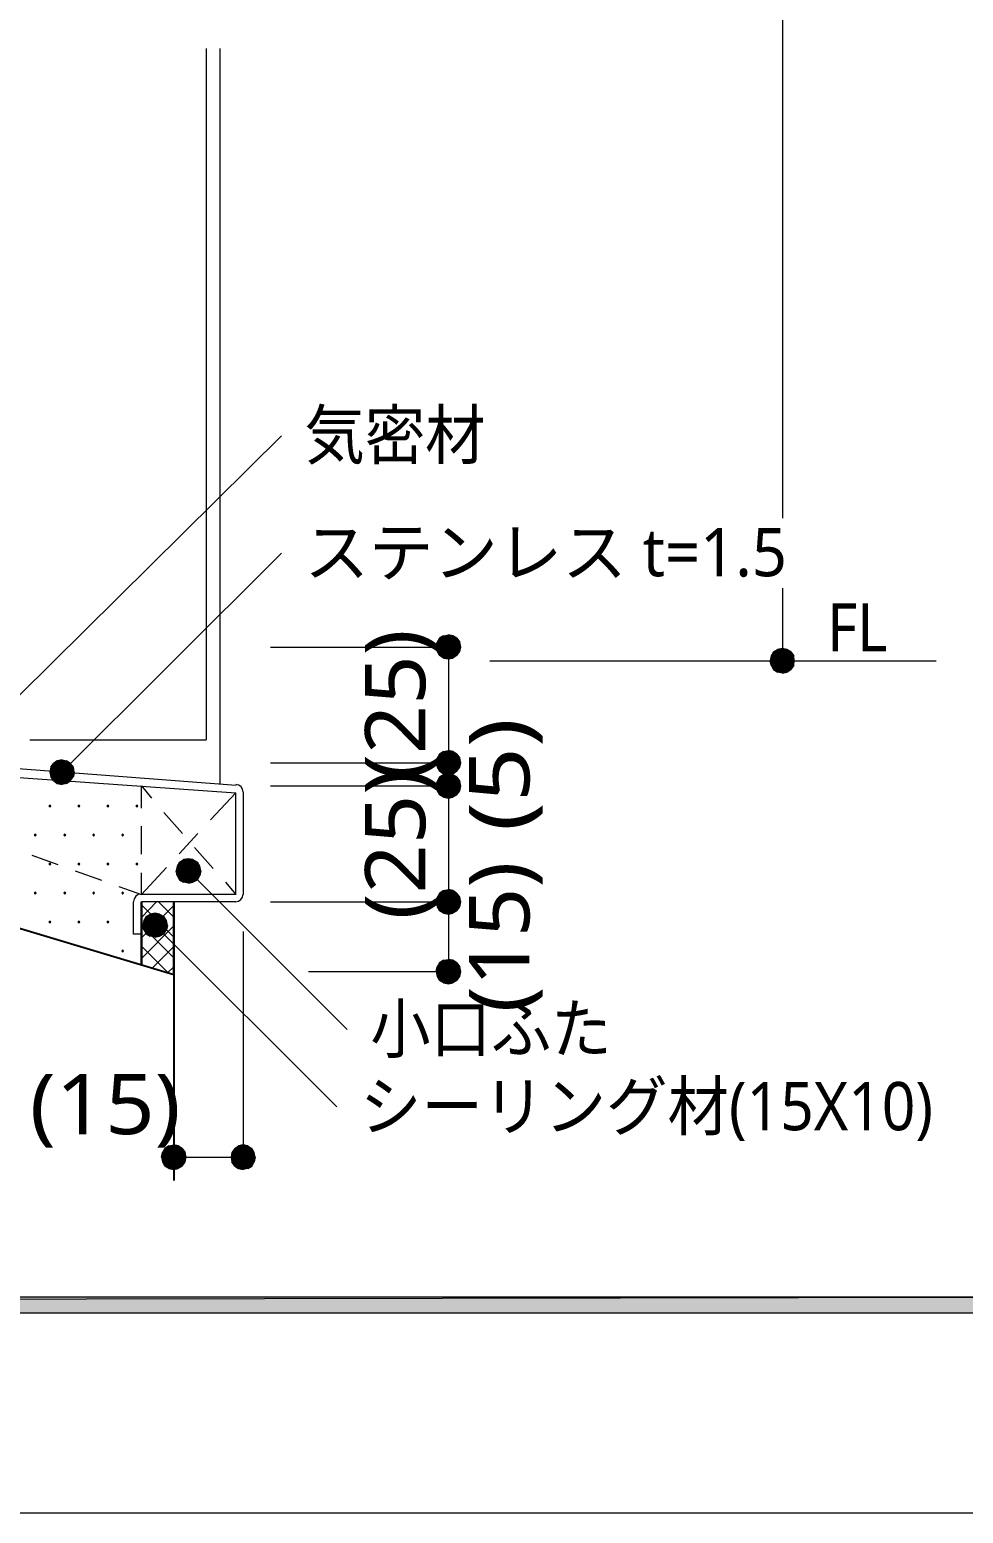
# Model space of a CAD drawing. Header units: millimetres. Extents: x 0 to 420, y 0 to 297.
# Drawn here: x 338 to 378.3, y 157 to 220.9 of the extents above; entities that cross this region are included whole.
import ezdxf
from ezdxf.enums import TextEntityAlignment as Align

# ---------------------------------------------------------------- set-up
doc = ezdxf.new("R2010")
doc.units = ezdxf.units.MM
doc.styles.add('kst32b', font='NotoSansJP-Variable.ttf')

msp = doc.modelspace()

# ---------------------------------------------------------------- hatches: boundary and pattern name
h = msp.add_hatch(color=7)
h.paths.add_polyline_path([(355.706, 194.712), (355.6, 194.543), (356.087, 194.331), (355.706, 194.712)])
h.paths.add_polyline_path([(355.6, 194.543), (356.087, 194.331), (355.558, 194.331), (355.6, 194.543)])
h.paths.add_polyline_path([(356.087, 194.331), (355.558, 194.331), (355.6, 194.141), (356.087, 194.331)])
h = msp.add_hatch(color=7)
h.paths.add_polyline_path([(356.277, 194.818), (356.087, 194.86), (356.087, 194.331), (356.277, 194.818)])
h.paths.add_polyline_path([(356.087, 194.86), (356.087, 194.331), (355.875, 194.818), (356.087, 194.86)])
h.paths.add_polyline_path([(356.087, 194.331), (355.875, 194.818), (355.706, 194.712), (356.087, 194.331)])
h = msp.add_hatch(color=7)
h.paths.add_polyline_path([(356.616, 194.331), (356.574, 194.543), (356.087, 194.331), (356.616, 194.331)])
h.paths.add_polyline_path([(356.574, 194.543), (356.087, 194.331), (356.447, 194.712), (356.574, 194.543)])
h.paths.add_polyline_path([(356.087, 194.331), (356.447, 194.712), (356.277, 194.818), (356.087, 194.331)])
h = msp.add_hatch(color=7)
h.paths.add_polyline_path([(355.6, 194.141), (355.706, 193.971), (356.087, 194.331), (355.6, 194.141)])
h.paths.add_polyline_path([(355.706, 193.971), (356.087, 194.331), (355.875, 193.844), (355.706, 193.971)])
h.paths.add_polyline_path([(356.087, 194.331), (355.875, 193.844), (356.087, 193.823), (356.087, 194.331)])
h = msp.add_hatch(color=7)
h.paths.add_polyline_path([(356.087, 193.823), (356.277, 193.844), (356.087, 194.331), (356.087, 193.823)])
h.paths.add_polyline_path([(356.277, 193.844), (356.087, 194.331), (356.447, 193.971), (356.277, 193.844)])
h.paths.add_polyline_path([(356.087, 194.331), (356.447, 193.971), (356.574, 194.141), (356.087, 194.331)])
for points in [[(356.574, 194.141), (356.616, 194.331), (356.087, 194.331), (356.574, 194.141)], [(370.671, 194.225), (370.48, 194.268), (370.48, 193.738), (370.671, 194.225)], [(339.937, 189.145), (339.81, 189.315), (339.45, 188.934), (339.937, 189.145)], [(356.574, 189.145), (356.616, 189.336), (356.087, 189.336), (356.574, 189.145)], [(356.574, 188.129), (356.616, 188.341), (356.087, 188.341), (356.574, 188.129)], [(338.921, 187.515), (338.9, 187.494), (338.878, 187.473), (338.9, 187.452), (338.921, 187.431), (338.942, 187.452), (338.963, 187.473), (338.942, 187.494), (338.921, 187.515)], [(340.17, 187.515), (340.148, 187.494), (340.127, 187.473), (340.148, 187.452), (340.17, 187.431), (340.191, 187.452), (340.212, 187.473), (340.191, 187.494), (340.17, 187.515)], [(341.418, 187.515), (341.397, 187.494), (341.376, 187.473), (341.397, 187.452), (341.418, 187.431), (341.439, 187.452), (341.461, 187.473), (341.439, 187.494), (341.418, 187.515)], [(342.667, 187.515), (342.646, 187.494), (342.625, 187.473), (342.646, 187.452), (342.667, 187.431), (342.688, 187.452), (342.71, 187.473), (342.688, 187.494), (342.667, 187.515)], [(338.286, 186.267), (338.264, 186.246), (338.243, 186.224), (338.264, 186.203), (338.286, 186.182), (338.307, 186.203), (338.328, 186.224), (338.307, 186.246), (338.286, 186.267)], [(339.556, 186.267), (339.535, 186.246), (339.513, 186.224), (339.535, 186.203), (339.556, 186.182), (339.577, 186.203), (339.598, 186.224), (339.577, 186.246), (339.556, 186.267)], [(340.804, 186.267), (340.783, 186.246), (340.762, 186.224), (340.783, 186.203), (340.804, 186.182), (340.826, 186.203), (340.847, 186.224), (340.826, 186.246), (340.804, 186.267)], [(342.053, 186.267), (342.032, 186.246), (342.011, 186.224), (342.032, 186.203), (342.053, 186.182), (342.075, 186.203), (342.096, 186.224), (342.075, 186.246), (342.053, 186.267)], [(338.921, 185.018), (338.9, 184.997), (338.878, 184.975), (338.9, 184.954), (338.921, 184.933), (338.942, 184.954), (338.963, 184.975), (338.942, 184.997), (338.921, 185.018)], [(340.17, 185.018), (340.148, 184.997), (340.127, 184.975), (340.148, 184.954), (340.17, 184.933), (340.191, 184.954), (340.212, 184.975), (340.191, 184.997), (340.17, 185.018)], [(341.418, 185.018), (341.397, 184.997), (341.376, 184.975), (341.397, 184.954), (341.418, 184.933), (341.439, 184.954), (341.461, 184.975), (341.439, 184.997), (341.418, 185.018)], [(342.667, 185.018), (342.646, 184.997), (342.625, 184.975), (342.646, 184.954), (342.667, 184.933), (342.688, 184.954), (342.71, 184.975), (342.688, 184.997), (342.667, 185.018)], [(345.08, 184.192), (345.271, 184.298), (344.89, 184.679), (345.08, 184.192)], [(338.286, 183.769), (338.264, 183.748), (338.243, 183.727), (338.264, 183.705), (338.286, 183.684), (338.307, 183.705), (338.328, 183.727), (338.307, 183.748), (338.286, 183.769)], [(339.556, 183.769), (339.535, 183.748), (339.513, 183.727), (339.535, 183.705), (339.556, 183.684), (339.577, 183.705), (339.598, 183.727), (339.577, 183.748), (339.556, 183.769)], [(340.804, 183.769), (340.783, 183.748), (340.762, 183.727), (340.783, 183.705), (340.804, 183.684), (340.826, 183.705), (340.847, 183.727), (340.826, 183.748), (340.804, 183.769)], [(342.053, 183.769), (342.032, 183.748), (342.011, 183.727), (342.032, 183.705), (342.053, 183.684), (342.075, 183.705), (342.096, 183.727), (342.075, 183.748), (342.053, 183.769)], [(356.574, 183.134), (356.616, 183.346), (356.087, 183.346), (356.574, 183.134)], [(338.921, 182.52), (338.9, 182.499), (338.878, 182.478), (338.9, 182.457), (338.921, 182.436), (338.942, 182.457), (338.963, 182.478), (338.942, 182.499), (338.921, 182.52)], [(340.17, 182.52), (340.148, 182.499), (340.127, 182.478), (340.148, 182.457), (340.17, 182.436), (340.191, 182.457), (340.212, 182.478), (340.191, 182.499), (340.17, 182.52)], [(341.418, 182.52), (341.397, 182.499), (341.376, 182.478), (341.397, 182.457), (341.418, 182.436), (341.439, 182.457), (341.461, 182.478), (341.439, 182.499), (341.418, 182.52)], [(343.641, 181.864), (343.831, 181.97), (343.45, 182.33), (343.641, 181.864)], [(342.053, 181.271), (342.032, 181.25), (342.011, 181.229), (342.032, 181.208), (342.053, 181.187), (342.075, 181.208), (342.096, 181.229), (342.075, 181.25), (342.053, 181.271)], [(356.574, 180.128), (356.616, 180.34), (356.087, 180.34), (356.574, 180.128)], [(344.741, 172.148), (344.784, 172.339), (344.255, 172.339), (344.741, 172.148)], [(346.752, 172.551), (346.731, 172.339), (347.239, 172.339), (346.752, 172.551)]]:
    msp.add_hatch(color=7).paths.add_polyline_path(points)
h = msp.add_hatch(color=7)
h.paths.add_polyline_path([(369.993, 193.95), (369.951, 193.738), (370.48, 193.738), (369.993, 193.95)])
h.paths.add_polyline_path([(369.951, 193.738), (370.48, 193.738), (369.993, 193.548), (369.951, 193.738)])
h.paths.add_polyline_path([(370.48, 193.738), (369.993, 193.548), (370.099, 193.357), (370.48, 193.738)])
h = msp.add_hatch(color=7)
h.paths.add_polyline_path([(370.48, 194.268), (370.268, 194.225), (370.48, 193.738), (370.48, 194.268)])
h.paths.add_polyline_path([(370.268, 194.225), (370.48, 193.738), (370.099, 194.12), (370.268, 194.225)])
h.paths.add_polyline_path([(370.48, 193.738), (370.099, 194.12), (369.993, 193.95), (370.48, 193.738)])
h = msp.add_hatch(color=7)
h.paths.add_polyline_path([(370.988, 193.738), (370.967, 193.95), (370.48, 193.738), (370.988, 193.738)])
h.paths.add_polyline_path([(370.967, 193.95), (370.48, 193.738), (370.84, 194.12), (370.967, 193.95)])
h.paths.add_polyline_path([(370.48, 193.738), (370.84, 194.12), (370.671, 194.225), (370.48, 193.738)])
h = msp.add_hatch(color=7)
h.paths.add_polyline_path([(370.099, 193.357), (370.268, 193.252), (370.48, 193.738), (370.099, 193.357)])
h.paths.add_polyline_path([(370.268, 193.252), (370.48, 193.738), (370.48, 193.209), (370.268, 193.252)])
h.paths.add_polyline_path([(370.48, 193.738), (370.48, 193.209), (370.671, 193.252), (370.48, 193.738)])
h = msp.add_hatch(color=7)
h.paths.add_polyline_path([(370.671, 193.252), (370.84, 193.357), (370.48, 193.738), (370.671, 193.252)])
h.paths.add_polyline_path([(370.84, 193.357), (370.48, 193.738), (370.967, 193.548), (370.84, 193.357)])
h.paths.add_polyline_path([(370.48, 193.738), (370.967, 193.548), (370.988, 193.738), (370.48, 193.738)])
h = msp.add_hatch(color=7)
h.paths.add_polyline_path([(339.238, 189.421), (339.069, 189.315), (339.45, 188.934), (339.238, 189.421)])
h.paths.add_polyline_path([(339.069, 189.315), (339.45, 188.934), (338.963, 189.145), (339.069, 189.315)])
h.paths.add_polyline_path([(339.45, 188.934), (338.963, 189.145), (338.921, 188.934), (339.45, 188.934)])
h = msp.add_hatch(color=7)
h.paths.add_polyline_path([(339.81, 189.315), (339.64, 189.421), (339.45, 188.934), (339.81, 189.315)])
h.paths.add_polyline_path([(339.64, 189.421), (339.45, 188.934), (339.45, 189.463), (339.64, 189.421)])
h.paths.add_polyline_path([(339.45, 188.934), (339.45, 189.463), (339.238, 189.421), (339.45, 188.934)])
h = msp.add_hatch(color=7)
h.paths.add_polyline_path([(355.706, 189.717), (355.6, 189.547), (356.087, 189.336), (355.706, 189.717)])
h.paths.add_polyline_path([(355.6, 189.547), (356.087, 189.336), (355.558, 189.336), (355.6, 189.547)])
h.paths.add_polyline_path([(356.087, 189.336), (355.558, 189.336), (355.6, 189.145), (356.087, 189.336)])
h = msp.add_hatch(color=7)
h.paths.add_polyline_path([(355.6, 189.145), (355.706, 188.976), (356.087, 189.336), (355.6, 189.145)])
h.paths.add_polyline_path([(355.706, 188.976), (356.087, 189.336), (355.875, 188.849), (355.706, 188.976)])
h.paths.add_polyline_path([(356.087, 189.336), (355.875, 188.849), (356.087, 188.807), (356.087, 189.336)])
h = msp.add_hatch(color=7)
h.paths.add_polyline_path([(356.277, 189.823), (356.087, 189.865), (356.087, 189.336), (356.277, 189.823)])
h.paths.add_polyline_path([(356.087, 189.865), (356.087, 189.336), (355.875, 189.823), (356.087, 189.865)])
h.paths.add_polyline_path([(356.087, 189.336), (355.875, 189.823), (355.706, 189.717), (356.087, 189.336)])
h = msp.add_hatch(color=7)
h.paths.add_polyline_path([(356.616, 189.336), (356.574, 189.547), (356.087, 189.336), (356.616, 189.336)])
h.paths.add_polyline_path([(356.574, 189.547), (356.087, 189.336), (356.447, 189.717), (356.574, 189.547)])
h.paths.add_polyline_path([(356.087, 189.336), (356.447, 189.717), (356.277, 189.823), (356.087, 189.336)])
h = msp.add_hatch(color=7)
h.paths.add_polyline_path([(356.087, 188.807), (356.277, 188.849), (356.087, 189.336), (356.087, 188.807)])
h.paths.add_polyline_path([(356.277, 188.849), (356.087, 189.336), (356.447, 188.976), (356.277, 188.849)])
h.paths.add_polyline_path([(356.087, 189.336), (356.447, 188.976), (356.574, 189.145), (356.087, 189.336)])
h = msp.add_hatch(color=7)
h.paths.add_polyline_path([(338.921, 188.934), (338.963, 188.743), (339.45, 188.934), (338.921, 188.934)])
h.paths.add_polyline_path([(338.963, 188.743), (339.45, 188.934), (339.069, 188.574), (338.963, 188.743)])
h.paths.add_polyline_path([(339.45, 188.934), (339.069, 188.574), (339.238, 188.447), (339.45, 188.934)])
h = msp.add_hatch(color=7)
h.paths.add_polyline_path([(339.238, 188.447), (339.45, 188.404), (339.45, 188.934), (339.238, 188.447)])
h.paths.add_polyline_path([(339.45, 188.404), (339.45, 188.934), (339.64, 188.447), (339.45, 188.404)])
h.paths.add_polyline_path([(339.45, 188.934), (339.64, 188.447), (339.81, 188.574), (339.45, 188.934)])
h = msp.add_hatch(color=7)
h.paths.add_polyline_path([(339.81, 188.574), (339.937, 188.743), (339.45, 188.934), (339.81, 188.574)])
h.paths.add_polyline_path([(339.937, 188.743), (339.45, 188.934), (339.958, 188.934), (339.937, 188.743)])
h.paths.add_polyline_path([(339.45, 188.934), (339.958, 188.934), (339.937, 189.145), (339.45, 188.934)])
h = msp.add_hatch(color=7)
h.paths.add_polyline_path([(355.706, 188.722), (355.6, 188.531), (356.087, 188.341), (355.706, 188.722)])
h.paths.add_polyline_path([(355.6, 188.531), (356.087, 188.341), (355.558, 188.341), (355.6, 188.531)])
h.paths.add_polyline_path([(356.087, 188.341), (355.558, 188.341), (355.6, 188.129), (356.087, 188.341)])
h = msp.add_hatch(color=7)
h.paths.add_polyline_path([(356.277, 188.828), (356.087, 188.87), (356.087, 188.341), (356.277, 188.828)])
h.paths.add_polyline_path([(356.087, 188.87), (356.087, 188.341), (355.875, 188.828), (356.087, 188.87)])
h.paths.add_polyline_path([(356.087, 188.341), (355.875, 188.828), (355.706, 188.722), (356.087, 188.341)])
h = msp.add_hatch(color=7)
h.paths.add_polyline_path([(356.616, 188.341), (356.574, 188.531), (356.087, 188.341), (356.616, 188.341)])
h.paths.add_polyline_path([(356.574, 188.531), (356.087, 188.341), (356.447, 188.722), (356.574, 188.531)])
h.paths.add_polyline_path([(356.087, 188.341), (356.447, 188.722), (356.277, 188.828), (356.087, 188.341)])
h = msp.add_hatch(color=7)
h.paths.add_polyline_path([(355.6, 188.129), (355.706, 187.96), (356.087, 188.341), (355.6, 188.129)])
h.paths.add_polyline_path([(355.706, 187.96), (356.087, 188.341), (355.875, 187.854), (355.706, 187.96)])
h.paths.add_polyline_path([(356.087, 188.341), (355.875, 187.854), (356.087, 187.812), (356.087, 188.341)])
h = msp.add_hatch(color=7)
h.paths.add_polyline_path([(356.087, 187.812), (356.277, 187.854), (356.087, 188.341), (356.087, 187.812)])
h.paths.add_polyline_path([(356.277, 187.854), (356.087, 188.341), (356.447, 187.96), (356.277, 187.854)])
h.paths.add_polyline_path([(356.087, 188.341), (356.447, 187.96), (356.574, 188.129), (356.087, 188.341)])
h = msp.add_hatch(color=7)
h.paths.add_polyline_path([(344.403, 184.891), (344.361, 184.679), (344.89, 184.679), (344.403, 184.891)])
h.paths.add_polyline_path([(344.361, 184.679), (344.89, 184.679), (344.403, 184.489), (344.361, 184.679)])
h.paths.add_polyline_path([(344.89, 184.679), (344.403, 184.489), (344.509, 184.298), (344.89, 184.679)])
h = msp.add_hatch(color=7)
h.paths.add_polyline_path([(344.89, 185.208), (344.678, 185.166), (344.89, 184.679), (344.89, 185.208)])
h.paths.add_polyline_path([(344.678, 185.166), (344.89, 184.679), (344.509, 185.06), (344.678, 185.166)])
h.paths.add_polyline_path([(344.89, 184.679), (344.509, 185.06), (344.403, 184.891), (344.89, 184.679)])
h = msp.add_hatch(color=7)
h.paths.add_polyline_path([(345.377, 184.891), (345.271, 185.06), (344.89, 184.679), (345.377, 184.891)])
h.paths.add_polyline_path([(345.271, 185.06), (344.89, 184.679), (345.08, 185.166), (345.271, 185.06)])
h.paths.add_polyline_path([(344.89, 184.679), (345.08, 185.166), (344.89, 185.208), (344.89, 184.679)])
h = msp.add_hatch(color=7)
h.paths.add_polyline_path([(345.271, 184.298), (345.377, 184.489), (344.89, 184.679), (345.271, 184.298)])
h.paths.add_polyline_path([(345.377, 184.489), (344.89, 184.679), (345.419, 184.679), (345.377, 184.489)])
h.paths.add_polyline_path([(344.89, 184.679), (345.419, 184.679), (345.377, 184.891), (344.89, 184.679)])
h = msp.add_hatch(color=7)
h.paths.add_polyline_path([(344.509, 184.298), (344.678, 184.192), (344.89, 184.679), (344.509, 184.298)])
h.paths.add_polyline_path([(344.678, 184.192), (344.89, 184.679), (344.89, 184.15), (344.678, 184.192)])
h.paths.add_polyline_path([(344.89, 184.679), (344.89, 184.15), (345.08, 184.192), (344.89, 184.679)])
h = msp.add_hatch(color=7)
h.paths.add_polyline_path([(355.706, 183.705), (355.6, 183.536), (356.087, 183.346), (355.706, 183.705)])
h.paths.add_polyline_path([(355.6, 183.536), (356.087, 183.346), (355.558, 183.346), (355.6, 183.536)])
h.paths.add_polyline_path([(356.087, 183.346), (355.558, 183.346), (355.6, 183.134), (356.087, 183.346)])
h = msp.add_hatch(color=7)
h.paths.add_polyline_path([(356.277, 183.832), (356.087, 183.875), (356.087, 183.346), (356.277, 183.832)])
h.paths.add_polyline_path([(356.087, 183.875), (356.087, 183.346), (355.875, 183.832), (356.087, 183.875)])
h.paths.add_polyline_path([(356.087, 183.346), (355.875, 183.832), (355.706, 183.705), (356.087, 183.346)])
h = msp.add_hatch(color=7)
h.paths.add_polyline_path([(356.616, 183.346), (356.574, 183.536), (356.087, 183.346), (356.616, 183.346)])
h.paths.add_polyline_path([(356.574, 183.536), (356.087, 183.346), (356.447, 183.705), (356.574, 183.536)])
h.paths.add_polyline_path([(356.087, 183.346), (356.447, 183.705), (356.277, 183.832), (356.087, 183.346)])
h = msp.add_hatch(color=7)
h.paths.add_polyline_path([(355.6, 183.134), (355.706, 182.965), (356.087, 183.346), (355.6, 183.134)])
h.paths.add_polyline_path([(355.706, 182.965), (356.087, 183.346), (355.875, 182.859), (355.706, 182.965)])
h.paths.add_polyline_path([(356.087, 183.346), (355.875, 182.859), (356.087, 182.816), (356.087, 183.346)])
h = msp.add_hatch(color=7)
h.paths.add_polyline_path([(356.087, 182.816), (356.277, 182.859), (356.087, 183.346), (356.087, 182.816)])
h.paths.add_polyline_path([(356.277, 182.859), (356.087, 183.346), (356.447, 182.965), (356.277, 182.859)])
h.paths.add_polyline_path([(356.087, 183.346), (356.447, 182.965), (356.574, 183.134), (356.087, 183.346)])
h = msp.add_hatch(color=7)
h.paths.add_polyline_path([(342.963, 182.541), (342.921, 182.33), (343.45, 182.33), (342.963, 182.541)])
h.paths.add_polyline_path([(342.921, 182.33), (343.45, 182.33), (342.963, 182.139), (342.921, 182.33)])
h.paths.add_polyline_path([(343.45, 182.33), (342.963, 182.139), (343.069, 181.97), (343.45, 182.33)])
h = msp.add_hatch(color=7)
h.paths.add_polyline_path([(343.45, 182.859), (343.239, 182.816), (343.45, 182.33), (343.45, 182.859)])
h.paths.add_polyline_path([(343.239, 182.816), (343.45, 182.33), (343.069, 182.711), (343.239, 182.816)])
h.paths.add_polyline_path([(343.45, 182.33), (343.069, 182.711), (342.963, 182.541), (343.45, 182.33)])
h = msp.add_hatch(color=7)
h.paths.add_polyline_path([(343.069, 181.97), (343.239, 181.864), (343.45, 182.33), (343.069, 181.97)])
h.paths.add_polyline_path([(343.239, 181.864), (343.45, 182.33), (343.45, 181.822), (343.239, 181.864)])
h.paths.add_polyline_path([(343.45, 182.33), (343.45, 181.822), (343.641, 181.864), (343.45, 182.33)])
h = msp.add_hatch(color=7)
h.paths.add_polyline_path([(343.937, 182.541), (343.831, 182.711), (343.45, 182.33), (343.937, 182.541)])
h.paths.add_polyline_path([(343.831, 182.711), (343.45, 182.33), (343.641, 182.816), (343.831, 182.711)])
h.paths.add_polyline_path([(343.45, 182.33), (343.641, 182.816), (343.45, 182.859), (343.45, 182.33)])
h = msp.add_hatch(color=7)
h.paths.add_polyline_path([(343.831, 181.97), (343.937, 182.139), (343.45, 182.33), (343.831, 181.97)])
h.paths.add_polyline_path([(343.937, 182.139), (343.45, 182.33), (343.979, 182.33), (343.937, 182.139)])
h.paths.add_polyline_path([(343.45, 182.33), (343.979, 182.33), (343.937, 182.541), (343.45, 182.33)])
h = msp.add_hatch(color=7)
h.paths.add_polyline_path([(355.706, 180.721), (355.6, 180.552), (356.087, 180.34), (355.706, 180.721)])
h.paths.add_polyline_path([(355.6, 180.552), (356.087, 180.34), (355.558, 180.34), (355.6, 180.552)])
h.paths.add_polyline_path([(356.087, 180.34), (355.558, 180.34), (355.6, 180.128), (356.087, 180.34)])
h = msp.add_hatch(color=7)
h.paths.add_polyline_path([(355.6, 180.128), (355.706, 179.959), (356.087, 180.34), (355.6, 180.128)])
h.paths.add_polyline_path([(355.706, 179.959), (356.087, 180.34), (355.875, 179.853), (355.706, 179.959)])
h.paths.add_polyline_path([(356.087, 180.34), (355.875, 179.853), (356.087, 179.811), (356.087, 180.34)])
h = msp.add_hatch(color=7)
h.paths.add_polyline_path([(356.277, 180.827), (356.087, 180.869), (356.087, 180.34), (356.277, 180.827)])
h.paths.add_polyline_path([(356.087, 180.869), (356.087, 180.34), (355.875, 180.827), (356.087, 180.869)])
h.paths.add_polyline_path([(356.087, 180.34), (355.875, 180.827), (355.706, 180.721), (356.087, 180.34)])
h = msp.add_hatch(color=7)
h.paths.add_polyline_path([(356.616, 180.34), (356.574, 180.552), (356.087, 180.34), (356.616, 180.34)])
h.paths.add_polyline_path([(356.574, 180.552), (356.087, 180.34), (356.447, 180.721), (356.574, 180.552)])
h.paths.add_polyline_path([(356.087, 180.34), (356.447, 180.721), (356.277, 180.827), (356.087, 180.34)])
h = msp.add_hatch(color=7)
h.paths.add_polyline_path([(356.087, 179.811), (356.277, 179.853), (356.087, 180.34), (356.087, 179.811)])
h.paths.add_polyline_path([(356.277, 179.853), (356.087, 180.34), (356.447, 179.959), (356.277, 179.853)])
h.paths.add_polyline_path([(356.087, 180.34), (356.447, 179.959), (356.574, 180.128), (356.087, 180.34)])
h = msp.add_hatch(color=7)
h.paths.add_polyline_path([(343.874, 172.72), (343.768, 172.551), (344.255, 172.339), (343.874, 172.72)])
h.paths.add_polyline_path([(343.768, 172.551), (344.255, 172.339), (343.726, 172.339), (343.768, 172.551)])
h.paths.add_polyline_path([(344.255, 172.339), (343.726, 172.339), (343.768, 172.148), (344.255, 172.339)])
h = msp.add_hatch(color=7)
h.paths.add_polyline_path([(344.445, 172.826), (344.255, 172.868), (344.255, 172.339), (344.445, 172.826)])
h.paths.add_polyline_path([(344.255, 172.868), (344.255, 172.339), (344.043, 172.826), (344.255, 172.868)])
h.paths.add_polyline_path([(344.255, 172.339), (344.043, 172.826), (343.874, 172.72), (344.255, 172.339)])
h = msp.add_hatch(color=7)
h.paths.add_polyline_path([(344.784, 172.339), (344.741, 172.551), (344.255, 172.339), (344.784, 172.339)])
h.paths.add_polyline_path([(344.741, 172.551), (344.255, 172.339), (344.614, 172.72), (344.741, 172.551)])
h.paths.add_polyline_path([(344.255, 172.339), (344.614, 172.72), (344.445, 172.826), (344.255, 172.339)])
h = msp.add_hatch(color=7)
h.paths.add_polyline_path([(347.239, 172.868), (347.049, 172.826), (347.239, 172.339), (347.239, 172.868)])
h.paths.add_polyline_path([(347.049, 172.826), (347.239, 172.339), (346.879, 172.72), (347.049, 172.826)])
h.paths.add_polyline_path([(347.239, 172.339), (346.879, 172.72), (346.752, 172.551), (347.239, 172.339)])
h = msp.add_hatch(color=7)
h.paths.add_polyline_path([(347.726, 172.551), (347.62, 172.72), (347.239, 172.339), (347.726, 172.551)])
h.paths.add_polyline_path([(347.62, 172.72), (347.239, 172.339), (347.451, 172.826), (347.62, 172.72)])
h.paths.add_polyline_path([(347.239, 172.339), (347.451, 172.826), (347.239, 172.868), (347.239, 172.339)])
h = msp.add_hatch(color=7)
h.paths.add_polyline_path([(343.768, 172.148), (343.874, 171.958), (344.255, 172.339), (343.768, 172.148)])
h.paths.add_polyline_path([(343.874, 171.958), (344.255, 172.339), (344.043, 171.852), (343.874, 171.958)])
h.paths.add_polyline_path([(344.255, 172.339), (344.043, 171.852), (344.255, 171.81), (344.255, 172.339)])
h = msp.add_hatch(color=7)
h.paths.add_polyline_path([(344.255, 171.81), (344.445, 171.852), (344.255, 172.339), (344.255, 171.81)])
h.paths.add_polyline_path([(344.445, 171.852), (344.255, 172.339), (344.614, 171.958), (344.445, 171.852)])
h.paths.add_polyline_path([(344.255, 172.339), (344.614, 171.958), (344.741, 172.148), (344.255, 172.339)])
h = msp.add_hatch(color=7)
h.paths.add_polyline_path([(346.731, 172.339), (346.752, 172.148), (347.239, 172.339), (346.731, 172.339)])
h.paths.add_polyline_path([(346.752, 172.148), (347.239, 172.339), (346.879, 171.958), (346.752, 172.148)])
h.paths.add_polyline_path([(347.239, 172.339), (346.879, 171.958), (347.049, 171.852), (347.239, 172.339)])
h = msp.add_hatch(color=7)
h.paths.add_polyline_path([(347.049, 171.852), (347.239, 171.81), (347.239, 172.339), (347.049, 171.852)])
h.paths.add_polyline_path([(347.239, 171.81), (347.239, 172.339), (347.451, 171.852), (347.239, 171.81)])
h.paths.add_polyline_path([(347.239, 172.339), (347.451, 171.852), (347.62, 171.958), (347.239, 172.339)])
h = msp.add_hatch(color=7)
h.paths.add_polyline_path([(347.62, 171.958), (347.726, 172.148), (347.239, 172.339), (347.62, 171.958)])
h.paths.add_polyline_path([(347.726, 172.148), (347.239, 172.339), (347.768, 172.339), (347.726, 172.148)])
h.paths.add_polyline_path([(347.239, 172.339), (347.768, 172.339), (347.726, 172.551), (347.239, 172.339)])
h = msp.add_hatch(color=7)
h.paths.add_polyline_path([(394.166, 165.629), (394.166, 166.328), (26.183, 165.629), (394.166, 165.629)])
h.paths.add_polyline_path([(394.166, 166.328), (26.183, 165.629), (26.183, 166.328), (394.166, 166.328)])

# ---------------------------------------------------------------- linework, layer by layer
at = {"lineweight": 13}
for points in [[(370.48, 247.946), (370.48, 199.877)], [(345.652, 220.133), (345.652, 190.331)], [(346.244, 220.133), (346.244, 188.426)], [(336.19, 190.86), (348.89, 203.433)], [(339.407, 188.912), (348.89, 198.374)], [(370.48, 196.871), (370.48, 193.738)], [(348.425, 194.331), (356.087, 194.331)], [(356.087, 194.331), (356.087, 189.336), (356.087, 188.341), (356.087, 183.346), (356.087, 180.34)], [(357.865, 193.738), (377.105, 193.738)], [(338.053, 190.331), (341.651, 190.331)], [(341.651, 190.331), (345.652, 190.331)], [(334.349, 189.336), (346.943, 188.383)], [(348.425, 189.336), (356.087, 189.336)], [(334.306, 188.934), (346.922, 188.045)], [(342.858, 188.341), (343.302, 187.812)], [(342.858, 187.388), (342.858, 188.341)], [(345.842, 186.88), (346.922, 188.045)], [(346.922, 183.663), (346.922, 188.045)], [(347.239, 188.076), (347.216, 188.198), (347.152, 188.3), (347.055, 188.371), (346.936, 188.404)], [(347.239, 188.066), (347.239, 183.663)], [(348.425, 188.341), (356.087, 188.341)], [(343.831, 187.198), (344.636, 186.288)], [(342.858, 185.399), (342.858, 186.605)], [(344.487, 185.42), (345.292, 186.288)], [(345.144, 185.695), (345.948, 184.785)], [(338.137, 185.356), (339.259, 184.954)], [(342.858, 183.663), (343.937, 184.827)], [(340, 184.679), (341.143, 184.277)], [(342.858, 183.663), (342.858, 184.595)], [(344.89, 184.679), (351.727, 177.842)], [(346.477, 184.192), (346.922, 183.663)], [(341.884, 184.002), (342.858, 183.663)], [(342.847, 183.684), (342.719, 183.659), (342.615, 183.588), (342.545, 183.484), (342.519, 183.356)], [(346.922, 183.663), (342.858, 183.663)], [(346.911, 183.346), (347.039, 183.371), (347.143, 183.442), (347.213, 183.546), (347.239, 183.674)], [(342.858, 181.949), (342.519, 181.949), (342.519, 183.346)], [(342.858, 182.668), (343.514, 183.346)], [(346.922, 183.346), (342.858, 183.346)], [(344.255, 181.822), (342.858, 183.219)], [(342.858, 181.8), (344.255, 183.197)], [(344.255, 182.689), (343.598, 183.346)], [(348.425, 183.346), (356.087, 183.346)], [(344.255, 180.933), (342.858, 182.33)], [(342.858, 180.912), (344.255, 182.308)], [(343.45, 182.33), (351.282, 174.519)], [(347.239, 182.076), (347.239, 172.339)], [(344.255, 180.552), (344.001, 180.298), (342.858, 181.441)], [(343.323, 180.488), (344.255, 181.42)], [(350.054, 180.34), (356.087, 180.34)], [(344.255, 172.339), (347.239, 172.339)], [(394.166, 156.993), (26.183, 156.993)]]:
    msp.add_lwpolyline(points, dxfattribs=at)
at = {"lineweight": 0}
for points in [[(355.6, 194.543), (356.087, 194.331), (355.558, 194.331)], [(355.706, 194.712), (355.6, 194.543), (356.087, 194.331)], [(356.087, 194.331), (355.875, 194.818), (355.706, 194.712)], [(356.087, 194.86), (356.087, 194.331), (355.875, 194.818)], [(356.277, 194.818), (356.087, 194.86), (356.087, 194.331)], [(356.087, 194.331), (356.447, 194.712), (356.277, 194.818)], [(356.574, 194.543), (356.087, 194.331), (356.447, 194.712)], [(356.616, 194.331), (356.574, 194.543), (356.087, 194.331)], [(356.087, 194.331), (355.558, 194.331), (355.6, 194.141)], [(355.6, 194.141), (355.706, 193.971), (356.087, 194.331)], [(355.706, 193.971), (356.087, 194.331), (355.875, 193.844)], [(356.087, 194.331), (355.875, 193.844), (356.087, 193.823)], [(356.087, 193.823), (356.277, 193.844), (356.087, 194.331)], [(356.277, 193.844), (356.087, 194.331), (356.447, 193.971)], [(356.087, 194.331), (356.447, 193.971), (356.574, 194.141)], [(356.574, 194.141), (356.616, 194.331), (356.087, 194.331)], [(369.993, 193.95), (369.951, 193.738), (370.48, 193.738)], [(370.48, 193.738), (370.099, 194.12), (369.993, 193.95)], [(370.268, 194.225), (370.48, 193.738), (370.099, 194.12)], [(370.48, 194.268), (370.268, 194.225), (370.48, 193.738)], [(370.671, 194.225), (370.48, 194.268), (370.48, 193.738)], [(370.48, 193.738), (370.84, 194.12), (370.671, 194.225)], [(370.967, 193.95), (370.48, 193.738), (370.84, 194.12)], [(370.988, 193.738), (370.967, 193.95), (370.48, 193.738)], [(369.951, 193.738), (370.48, 193.738), (369.993, 193.548)], [(370.48, 193.738), (369.993, 193.548), (370.099, 193.357)], [(370.099, 193.357), (370.268, 193.252), (370.48, 193.738)], [(370.268, 193.252), (370.48, 193.738), (370.48, 193.209)], [(370.48, 193.738), (370.48, 193.209), (370.671, 193.252)], [(370.671, 193.252), (370.84, 193.357), (370.48, 193.738)], [(370.84, 193.357), (370.48, 193.738), (370.967, 193.548)], [(370.48, 193.738), (370.967, 193.548), (370.988, 193.738)], [(339.069, 189.315), (339.45, 188.934), (338.963, 189.145)], [(339.238, 189.421), (339.069, 189.315), (339.45, 188.934)], [(339.45, 188.934), (339.45, 189.463), (339.238, 189.421)], [(339.64, 189.421), (339.45, 188.934), (339.45, 189.463)], [(339.81, 189.315), (339.64, 189.421), (339.45, 188.934)], [(339.937, 189.145), (339.81, 189.315), (339.45, 188.934)], [(355.6, 189.547), (356.087, 189.336), (355.558, 189.336)], [(356.087, 189.336), (355.558, 189.336), (355.6, 189.145)], [(355.706, 189.717), (355.6, 189.547), (356.087, 189.336)], [(355.6, 189.145), (355.706, 188.976), (356.087, 189.336)], [(356.087, 189.336), (355.875, 189.823), (355.706, 189.717)], [(355.706, 188.976), (356.087, 189.336), (355.875, 188.849)], [(356.087, 189.865), (356.087, 189.336), (355.875, 189.823)], [(356.087, 189.336), (355.875, 188.849), (356.087, 188.807)], [(356.277, 189.823), (356.087, 189.865), (356.087, 189.336)], [(356.087, 189.336), (356.447, 189.717), (356.277, 189.823)], [(356.574, 189.547), (356.087, 189.336), (356.447, 189.717)], [(356.616, 189.336), (356.574, 189.547), (356.087, 189.336)], [(356.087, 188.807), (356.277, 188.849), (356.087, 189.336)], [(356.277, 188.849), (356.087, 189.336), (356.447, 188.976)], [(356.087, 189.336), (356.447, 188.976), (356.574, 189.145)], [(356.574, 189.145), (356.616, 189.336), (356.087, 189.336)], [(339.45, 188.934), (338.963, 189.145), (338.921, 188.934)], [(338.921, 188.934), (338.963, 188.743), (339.45, 188.934)], [(338.963, 188.743), (339.45, 188.934), (339.069, 188.574)], [(339.45, 188.934), (339.069, 188.574), (339.238, 188.447)], [(339.238, 188.447), (339.45, 188.404), (339.45, 188.934)], [(339.45, 188.934), (339.958, 188.934), (339.937, 189.145)], [(339.45, 188.404), (339.45, 188.934), (339.64, 188.447)], [(339.45, 188.934), (339.64, 188.447), (339.81, 188.574)], [(339.81, 188.574), (339.937, 188.743), (339.45, 188.934)], [(339.937, 188.743), (339.45, 188.934), (339.958, 188.934)], [(355.706, 188.722), (355.6, 188.531), (356.087, 188.341)], [(356.087, 188.341), (355.875, 188.828), (355.706, 188.722)], [(356.087, 188.87), (356.087, 188.341), (355.875, 188.828)], [(356.277, 188.828), (356.087, 188.87), (356.087, 188.341)], [(356.087, 188.341), (356.447, 188.722), (356.277, 188.828)], [(356.574, 188.531), (356.087, 188.341), (356.447, 188.722)], [(355.6, 188.531), (356.087, 188.341), (355.558, 188.341)], [(356.087, 188.341), (355.558, 188.341), (355.6, 188.129)], [(355.6, 188.129), (355.706, 187.96), (356.087, 188.341)], [(355.706, 187.96), (356.087, 188.341), (355.875, 187.854)], [(356.087, 188.341), (355.875, 187.854), (356.087, 187.812)], [(356.616, 188.341), (356.574, 188.531), (356.087, 188.341)], [(356.087, 187.812), (356.277, 187.854), (356.087, 188.341)], [(356.277, 187.854), (356.087, 188.341), (356.447, 187.96)], [(356.087, 188.341), (356.447, 187.96), (356.574, 188.129)], [(356.574, 188.129), (356.616, 188.341), (356.087, 188.341)], [(338.921, 187.515), (338.9, 187.494), (338.878, 187.473), (338.9, 187.452), (338.921, 187.431), (338.942, 187.452), (338.963, 187.473), (338.942, 187.494)], [(340.17, 187.515), (340.148, 187.494), (340.127, 187.473), (340.148, 187.452), (340.17, 187.431), (340.191, 187.452), (340.212, 187.473), (340.191, 187.494)], [(341.418, 187.515), (341.397, 187.494), (341.376, 187.473), (341.397, 187.452), (341.418, 187.431), (341.439, 187.452), (341.461, 187.473), (341.439, 187.494)], [(342.667, 187.515), (342.646, 187.494), (342.625, 187.473), (342.646, 187.452), (342.667, 187.431), (342.688, 187.452), (342.71, 187.473), (342.688, 187.494)], [(338.286, 186.267), (338.264, 186.246), (338.243, 186.224), (338.264, 186.203), (338.286, 186.182), (338.307, 186.203), (338.328, 186.224), (338.307, 186.246)], [(339.556, 186.267), (339.535, 186.246), (339.513, 186.224), (339.535, 186.203), (339.556, 186.182), (339.577, 186.203), (339.598, 186.224), (339.577, 186.246)], [(340.804, 186.267), (340.783, 186.246), (340.762, 186.224), (340.783, 186.203), (340.804, 186.182), (340.826, 186.203), (340.847, 186.224), (340.826, 186.246)], [(342.053, 186.267), (342.032, 186.246), (342.011, 186.224), (342.032, 186.203), (342.053, 186.182), (342.075, 186.203), (342.096, 186.224), (342.075, 186.246)], [(338.921, 185.018), (338.9, 184.997), (338.878, 184.975), (338.9, 184.954), (338.921, 184.933), (338.942, 184.954), (338.963, 184.975), (338.942, 184.997)], [(340.17, 185.018), (340.148, 184.997), (340.127, 184.975), (340.148, 184.954), (340.17, 184.933), (340.191, 184.954), (340.212, 184.975), (340.191, 184.997)], [(341.418, 185.018), (341.397, 184.997), (341.376, 184.975), (341.397, 184.954), (341.418, 184.933), (341.439, 184.954), (341.461, 184.975), (341.439, 184.997)], [(342.667, 185.018), (342.646, 184.997), (342.625, 184.975), (342.646, 184.954), (342.667, 184.933), (342.688, 184.954), (342.71, 184.975), (342.688, 184.997)], [(344.403, 184.891), (344.361, 184.679), (344.89, 184.679)], [(344.89, 184.679), (344.509, 185.06), (344.403, 184.891)], [(344.678, 185.166), (344.89, 184.679), (344.509, 185.06)], [(344.89, 185.208), (344.678, 185.166), (344.89, 184.679)], [(344.89, 184.679), (345.08, 185.166), (344.89, 185.208)], [(345.271, 185.06), (344.89, 184.679), (345.08, 185.166)], [(345.377, 184.891), (345.271, 185.06), (344.89, 184.679)], [(344.89, 184.679), (345.419, 184.679), (345.377, 184.891)], [(344.361, 184.679), (344.89, 184.679), (344.403, 184.489)], [(344.89, 184.679), (344.403, 184.489), (344.509, 184.298)], [(344.509, 184.298), (344.678, 184.192), (344.89, 184.679)], [(344.678, 184.192), (344.89, 184.679), (344.89, 184.15)], [(345.271, 184.298), (345.377, 184.489), (344.89, 184.679)], [(345.377, 184.489), (344.89, 184.679), (345.419, 184.679)], [(344.89, 184.679), (344.89, 184.15), (345.08, 184.192)], [(345.08, 184.192), (345.271, 184.298), (344.89, 184.679)], [(338.286, 183.769), (338.264, 183.748), (338.243, 183.727), (338.264, 183.705), (338.286, 183.684), (338.307, 183.705), (338.328, 183.727), (338.307, 183.748)], [(339.556, 183.769), (339.535, 183.748), (339.513, 183.727), (339.535, 183.705), (339.556, 183.684), (339.577, 183.705), (339.598, 183.727), (339.577, 183.748)], [(340.804, 183.769), (340.783, 183.748), (340.762, 183.727), (340.783, 183.705), (340.804, 183.684), (340.826, 183.705), (340.847, 183.727), (340.826, 183.748)], [(342.053, 183.769), (342.032, 183.748), (342.011, 183.727), (342.032, 183.705), (342.053, 183.684), (342.075, 183.705), (342.096, 183.727), (342.075, 183.748)], [(355.6, 183.536), (356.087, 183.346), (355.558, 183.346)], [(355.706, 183.705), (355.6, 183.536), (356.087, 183.346)], [(356.087, 183.346), (355.875, 183.832), (355.706, 183.705)], [(356.087, 183.875), (356.087, 183.346), (355.875, 183.832)], [(356.277, 183.832), (356.087, 183.875), (356.087, 183.346)], [(356.087, 183.346), (356.447, 183.705), (356.277, 183.832)], [(356.574, 183.536), (356.087, 183.346), (356.447, 183.705)], [(356.616, 183.346), (356.574, 183.536), (356.087, 183.346)], [(356.087, 183.346), (355.558, 183.346), (355.6, 183.134)], [(355.6, 183.134), (355.706, 182.965), (356.087, 183.346)], [(355.706, 182.965), (356.087, 183.346), (355.875, 182.859)], [(356.087, 183.346), (355.875, 182.859), (356.087, 182.816)], [(356.087, 182.816), (356.277, 182.859), (356.087, 183.346)], [(356.277, 182.859), (356.087, 183.346), (356.447, 182.965)], [(356.087, 183.346), (356.447, 182.965), (356.574, 183.134)], [(356.574, 183.134), (356.616, 183.346), (356.087, 183.346)], [(338.921, 182.52), (338.9, 182.499), (338.878, 182.478), (338.9, 182.457), (338.921, 182.436), (338.942, 182.457), (338.963, 182.478), (338.942, 182.499)], [(340.17, 182.52), (340.148, 182.499), (340.127, 182.478), (340.148, 182.457), (340.17, 182.436), (340.191, 182.457), (340.212, 182.478), (340.191, 182.499)], [(341.418, 182.52), (341.397, 182.499), (341.376, 182.478), (341.397, 182.457), (341.418, 182.436), (341.439, 182.457), (341.461, 182.478), (341.439, 182.499)], [(342.963, 182.541), (342.921, 182.33), (343.45, 182.33)], [(342.921, 182.33), (343.45, 182.33), (342.963, 182.139)], [(343.45, 182.33), (343.069, 182.711), (342.963, 182.541)], [(343.45, 182.33), (342.963, 182.139), (343.069, 181.97)], [(343.239, 182.816), (343.45, 182.33), (343.069, 182.711)], [(343.069, 181.97), (343.239, 181.864), (343.45, 182.33)], [(343.45, 182.859), (343.239, 182.816), (343.45, 182.33)], [(343.239, 181.864), (343.45, 182.33), (343.45, 181.822)], [(343.45, 182.33), (343.641, 182.816), (343.45, 182.859)], [(343.831, 182.711), (343.45, 182.33), (343.641, 182.816)], [(343.937, 182.541), (343.831, 182.711), (343.45, 182.33)], [(343.45, 182.33), (343.979, 182.33), (343.937, 182.541)], [(343.831, 181.97), (343.937, 182.139), (343.45, 182.33)], [(343.937, 182.139), (343.45, 182.33), (343.979, 182.33)], [(343.45, 182.33), (343.45, 181.822), (343.641, 181.864)], [(343.641, 181.864), (343.831, 181.97), (343.45, 182.33)], [(342.053, 181.271), (342.032, 181.25), (342.011, 181.229), (342.032, 181.208), (342.053, 181.187), (342.075, 181.208), (342.096, 181.229), (342.075, 181.25)], [(355.6, 180.552), (356.087, 180.34), (355.558, 180.34)], [(356.087, 180.34), (355.558, 180.34), (355.6, 180.128)], [(355.706, 180.721), (355.6, 180.552), (356.087, 180.34)], [(355.6, 180.128), (355.706, 179.959), (356.087, 180.34)], [(356.087, 180.34), (355.875, 180.827), (355.706, 180.721)], [(355.706, 179.959), (356.087, 180.34), (355.875, 179.853)], [(356.087, 180.869), (356.087, 180.34), (355.875, 180.827)], [(356.087, 180.34), (355.875, 179.853), (356.087, 179.811)], [(356.277, 180.827), (356.087, 180.869), (356.087, 180.34)], [(356.087, 180.34), (356.447, 180.721), (356.277, 180.827)], [(356.574, 180.552), (356.087, 180.34), (356.447, 180.721)], [(356.616, 180.34), (356.574, 180.552), (356.087, 180.34)], [(356.087, 179.811), (356.277, 179.853), (356.087, 180.34)], [(356.277, 179.853), (356.087, 180.34), (356.447, 179.959)], [(356.087, 180.34), (356.447, 179.959), (356.574, 180.128)], [(356.574, 180.128), (356.616, 180.34), (356.087, 180.34)], [(343.874, 172.72), (343.768, 172.551), (344.255, 172.339)], [(344.255, 172.339), (344.043, 172.826), (343.874, 172.72)], [(344.255, 172.868), (344.255, 172.339), (344.043, 172.826)], [(344.445, 172.826), (344.255, 172.868), (344.255, 172.339)], [(344.255, 172.339), (344.614, 172.72), (344.445, 172.826)], [(344.741, 172.551), (344.255, 172.339), (344.614, 172.72)], [(347.239, 172.339), (346.879, 172.72), (346.752, 172.551)], [(347.049, 172.826), (347.239, 172.339), (346.879, 172.72)], [(347.239, 172.868), (347.049, 172.826), (347.239, 172.339)], [(347.239, 172.339), (347.451, 172.826), (347.239, 172.868)], [(347.62, 172.72), (347.239, 172.339), (347.451, 172.826)], [(347.726, 172.551), (347.62, 172.72), (347.239, 172.339)], [(343.768, 172.551), (344.255, 172.339), (343.726, 172.339)], [(344.255, 172.339), (343.726, 172.339), (343.768, 172.148)], [(343.768, 172.148), (343.874, 171.958), (344.255, 172.339)], [(343.874, 171.958), (344.255, 172.339), (344.043, 171.852)], [(344.255, 172.339), (344.043, 171.852), (344.255, 171.81)], [(344.784, 172.339), (344.741, 172.551), (344.255, 172.339)], [(344.255, 171.81), (344.445, 171.852), (344.255, 172.339)], [(344.445, 171.852), (344.255, 172.339), (344.614, 171.958)], [(344.255, 172.339), (344.614, 171.958), (344.741, 172.148)], [(344.741, 172.148), (344.784, 172.339), (344.255, 172.339)], [(346.752, 172.551), (346.731, 172.339), (347.239, 172.339)], [(346.731, 172.339), (346.752, 172.148), (347.239, 172.339)], [(346.752, 172.148), (347.239, 172.339), (346.879, 171.958)], [(347.239, 172.339), (346.879, 171.958), (347.049, 171.852)], [(347.049, 171.852), (347.239, 171.81), (347.239, 172.339)], [(347.239, 172.339), (347.768, 172.339), (347.726, 172.551)], [(347.239, 171.81), (347.239, 172.339), (347.451, 171.852)], [(347.239, 172.339), (347.451, 171.852), (347.62, 171.958)], [(347.62, 171.958), (347.726, 172.148), (347.239, 172.339)], [(347.726, 172.148), (347.239, 172.339), (347.768, 172.339)], [(394.166, 165.629), (394.166, 166.328), (26.183, 165.629)], [(394.166, 166.328), (26.183, 165.629), (26.183, 166.328)]]:
    msp.add_lwpolyline(points, close=True, dxfattribs=at)
at = {"lineweight": 25}
for points in [[(317.246, 188.32), (344.255, 180.213)], [(344.255, 180.213), (344.255, 171.344)]]:
    msp.add_lwpolyline(points, dxfattribs=at)
at = {"lineweight": 30}
for points in [[(342.858, 183.346), (342.858, 180.636)], [(344.255, 180.213), (344.255, 183.346)]]:
    msp.add_lwpolyline(points, dxfattribs=at)

# ---------------------------------------------------------------- texts
at = {"style": 'kst32b'}
for s, height, p, p2 in [('気密材', 2.0791, (349.885, 202.438), (357.682, 202.438)), ('ステンレス t=1.5', 2.07913, (349.885, 197.379), (370.676, 197.379)), ('FL', 2.0791, (372.406, 194.141), (375.005, 194.141)), ('(25)', 2.5989, (355.092, 188.595), (355.092, 195.092)), ('(5)', 2.5989, (359.579, 186.394), (359.579, 191.267)), ('(25)', 2.5989, (355.092, 182.584), (355.092, 189.081)), ('(15)', 2.5989, (359.579, 178.583), (359.579, 185.08)), ('小口ふた', 2.0791, (352.721, 176.847), (363.117, 176.847)), ('(15)', 2.5989, (338.053, 173.334), (344.55, 173.334)), ('シーリング材(15X10)', 2.07913, (352.277, 173.503), (376.966, 173.503))]:
    msp.add_text(s, height=height, dxfattribs=at).set_placement(p, p2, align=Align.FIT)

doc.saveas('drawing.dxf')
